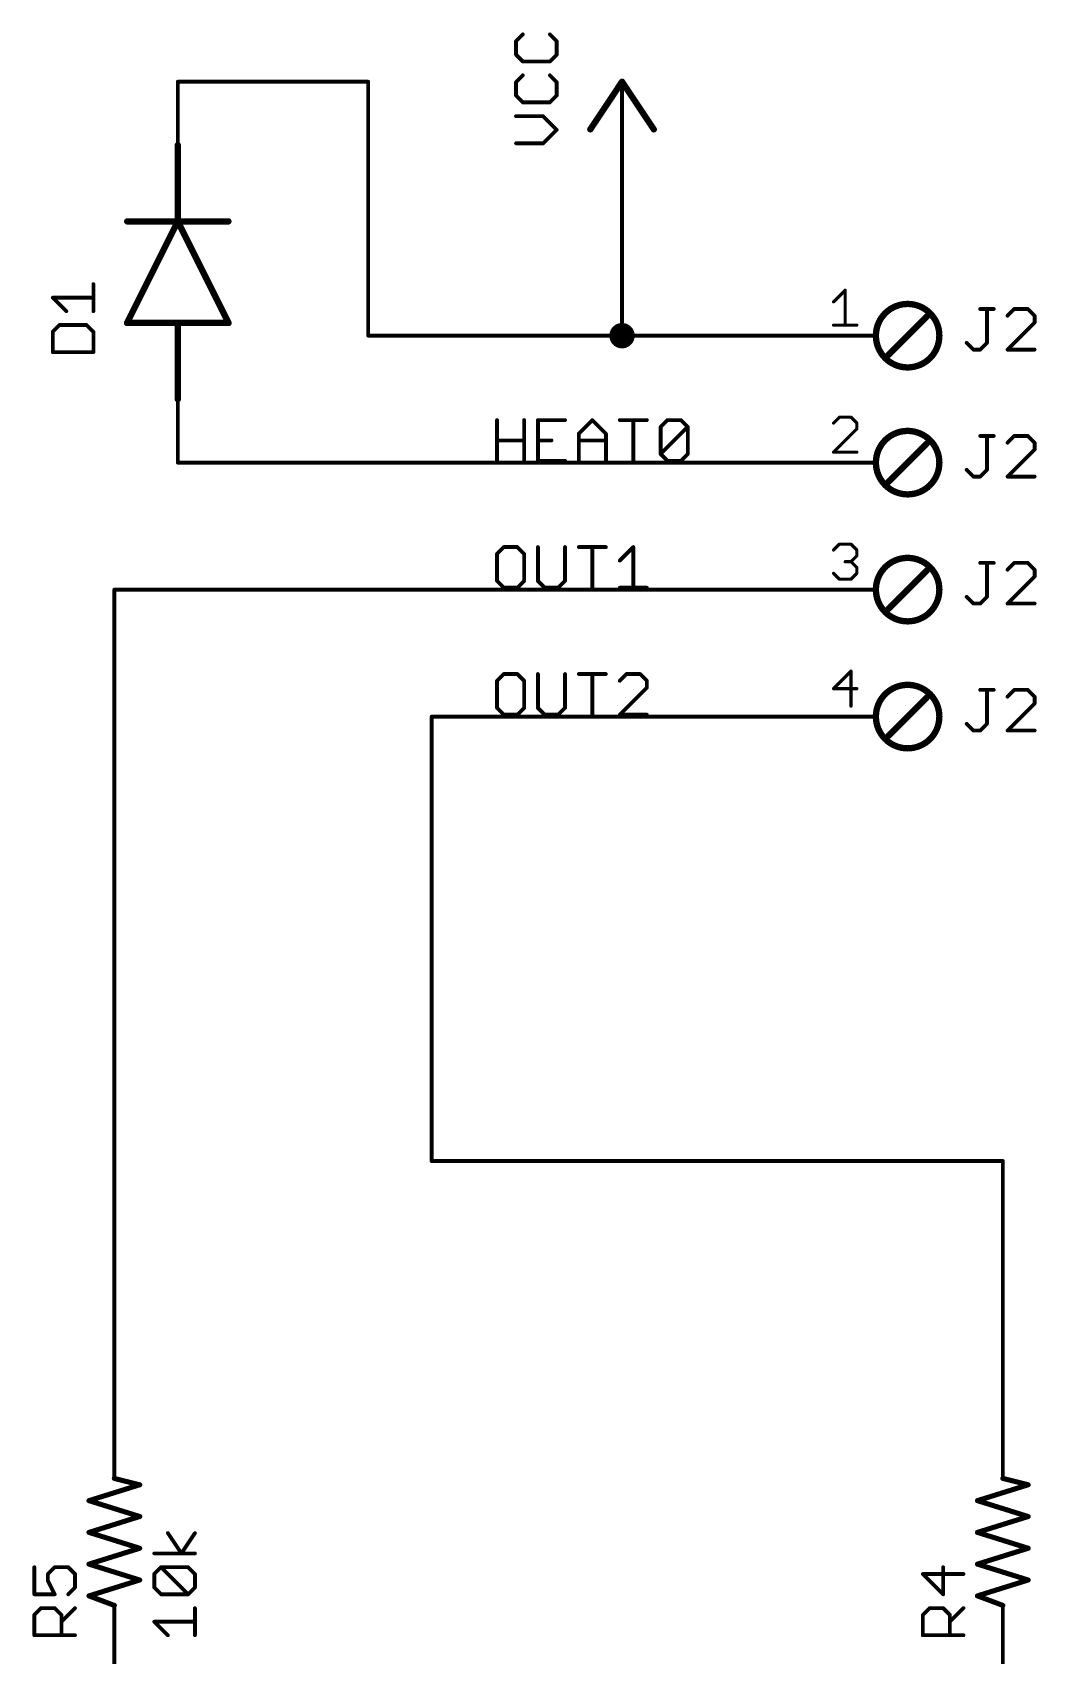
# Model space of a CAD drawing. Extents: x -252 to 307, y -160 to 272.
# Drawn here: x 80.5 to 120.7, y 36.1 to 101 of the extents above; entities that cross this region are included whole.
import ezdxf

# ---------------------------------------------------------------- set-up
doc = ezdxf.new("R2010")
doc.units = 0
for name, color, linetype in [('91', 94, 'CONTINUOUS'), ('94', 14, 'CONTINUOUS'), ('95', 251, 'CONTINUOUS'), ('96', 251, 'CONTINUOUS')]:
    doc.layers.add(name, color=color, linetype=linetype)

msp = doc.modelspace()

# ---------------------------------------------------------------- linework, layer by layer
at = {"layer": '91', "const_width": 0.1524}
for points in [[(86.36, 96.52), (86.36, 99.06)], [(86.36, 99.06), (93.98, 99.06)], [(93.98, 99.06), (93.98, 88.9)], [(104.14, 88.9), (104.14, 96.52)], [(93.98, 88.9), (104.14, 88.9)], [(111.76, 88.9), (104.14, 88.9)], [(86.36, 86.36), (86.36, 83.82)], [(111.76, 83.82), (86.36, 83.82)], [(111.76, 78.74), (83.82, 78.74)], [(83.82, 50.8), (83.82, 78.74)], [(111.76, 73.66), (96.52, 73.66)], [(96.52, 55.88), (96.52, 73.66)], [(119.38, 55.88), (96.52, 55.88)], [(119.38, 45.72), (119.38, 55.88)], [(83.82, 48.26), (83.82, 50.8)], [(83.82, 45.72), (83.82, 48.26)]]:
    msp.add_lwpolyline(points, dxfattribs=at)
at = {"layer": '91'}
for points, const_width in [([(86.3981, 99.06, 1), (86.3219, 99.06)], 0.0762), ([(86.36, 99.0981, 1), (86.36, 99.0219)], 0.0762), ([(94.0181, 99.06, 1), (93.9419, 99.06)], 0.0762), ([(93.98, 99.0219, 1), (93.98, 99.0981)], 0.0762), ([(86.3219, 96.52, 1), (86.3981, 96.52)], 0.0762), ([(104.1781, 96.52, 1), (104.1019, 96.52)], 0.0762), ([(93.98, 88.9381, 1), (93.98, 88.8619)], 0.0762), ([(104.14, 88.646, 1), (104.14, 89.154, 1), (104.14, 88.646)], 0.508), ([(104.14, 88.9381, 1), (104.14, 88.8619)], 0.0762), ([(104.14, 88.8619, 1), (104.14, 88.9381)], 0.0762), ([(111.76, 88.8619, 1), (111.76, 88.9381)], 0.0762), ([(93.9419, 88.9, 1), (94.0181, 88.9)], 0.0762), ([(104.1019, 88.9, 1), (104.1781, 88.9)], 0.0762), ([(86.3981, 86.36, 1), (86.3219, 86.36)], 0.0762), ([(86.36, 83.8581, 1), (86.36, 83.7819)], 0.0762), ([(86.3219, 83.82, 1), (86.3981, 83.82)], 0.0762), ([(111.76, 83.7819, 1), (111.76, 83.8581)], 0.0762), ([(83.82, 78.7781, 1), (83.82, 78.7019)], 0.0762), ([(83.8581, 78.74, 1), (83.7819, 78.74)], 0.0762), ([(111.76, 78.7019, 1), (111.76, 78.7781)], 0.0762), ([(96.52, 73.6981, 1), (96.52, 73.6219)], 0.0762), ([(96.5581, 73.66, 1), (96.4819, 73.66)], 0.0762), ([(111.76, 73.6219, 1), (111.76, 73.6981)], 0.0762), ([(96.52, 55.9181, 1), (96.52, 55.8419)], 0.0762), ([(96.4819, 55.88, 1), (96.5581, 55.88)], 0.0762), ([(119.4181, 55.88, 1), (119.3419, 55.88)], 0.0762), ([(119.38, 55.8419, 1), (119.38, 55.9181)], 0.0762), ([(83.8581, 50.8, 1), (83.7819, 50.8)], 0.0762), ([(83.7819, 50.8, 1), (83.8581, 50.8)], 0.0762), ([(83.8581, 48.26, 1), (83.7819, 48.26)], 0.0762), ([(83.7819, 48.26, 1), (83.8581, 48.26)], 0.0762), ([(83.7819, 45.72, 1), (83.8581, 45.72)], 0.0762), ([(119.3419, 45.72, 1), (119.4181, 45.72)], 0.0762)]:
    msp.add_lwpolyline(points, format="xyb", dxfattribs=dict(at, const_width=const_width))
at = {"layer": '94'}
for points, const_width in [([(104.14, 99.06), (102.87, 97.155)], 0.254), ([(105.41, 97.155), (104.14, 99.06)], 0.254), ([(104.14, 96.52), (104.14, 99.06)], 0.1524), ([(86.36, 96.52), (86.36, 93.472)], 0.254), ([(86.36, 93.472), (84.328, 89.408)], 0.254), ([(86.36, 93.472), (84.336, 93.472)], 0.254), ([(88.392, 89.408), (86.36, 93.472)], 0.254), ([(88.384, 93.472), (86.36, 93.472)], 0.254), ([(116.332, 89.662), (114.808, 88.138)], 0.254), ([(84.328, 89.408), (86.36, 89.408)], 0.254), ([(86.36, 89.408), (88.392, 89.408)], 0.254), ([(86.36, 86.36), (86.36, 89.408)], 0.254), ([(111.76, 88.9), (114.3, 88.9)], 0.1524), ([(116.332, 84.582), (114.808, 83.058)], 0.254), ([(111.76, 83.82), (114.3, 83.82)], 0.1524), ([(116.332, 79.502), (114.808, 77.978)], 0.254), ([(111.76, 78.74), (114.3, 78.74)], 0.1524), ([(116.332, 74.422), (114.808, 72.898)], 0.254), ([(111.76, 73.66), (114.3, 73.66)], 0.1524), ([(83.82, 45.72), (83.82, 43.18)], 0.1524), ([(119.38, 45.72), (119.38, 43.18)], 0.1524), ([(82.804, 42.291), (84.836, 42.926)], 0.2032), ([(84.836, 42.926), (83.82, 43.18)], 0.2032), ([(118.364, 42.291), (120.396, 42.926)], 0.2032), ([(120.396, 42.926), (119.38, 43.18)], 0.2032), ([(84.836, 41.656), (82.804, 42.291)], 0.2032), ([(120.396, 41.656), (118.364, 42.291)], 0.2032), ([(82.804, 41.021), (84.836, 41.656)], 0.2032), ([(118.364, 41.021), (120.396, 41.656)], 0.2032), ([(84.836, 40.386), (82.804, 41.021)], 0.2032), ([(120.396, 40.386), (118.364, 41.021)], 0.2032), ([(82.804, 39.751), (84.836, 40.386)], 0.2032), ([(118.364, 39.751), (120.396, 40.386)], 0.2032), ([(84.836, 39.116), (82.804, 39.751)], 0.2032), ([(120.396, 39.116), (118.364, 39.751)], 0.2032), ([(82.804, 38.481), (84.836, 39.116)], 0.2032), ([(118.364, 38.481), (120.396, 39.116)], 0.2032), ([(83.82, 38.1), (82.804, 38.481)], 0.2032), ([(119.38, 38.1), (118.364, 38.481)], 0.2032), ([(83.82, 35.56), (83.82, 38.1)], 0.1524), ([(119.38, 35.56), (119.38, 38.1)], 0.1524)]:
    msp.add_lwpolyline(points, dxfattribs=dict(at, const_width=const_width))
for points, const_width in [([(104.1928, 99.0952, 1), (104.0872, 99.0248)], 0.127), ([(104.1928, 99.0248, 1), (104.0872, 99.0952)], 0.127), ([(104.1781, 99.06, 1), (104.1019, 99.06)], 0.0762), ([(102.8172, 97.1902, 1), (102.9228, 97.1198)], 0.127), ([(105.3572, 97.1198, 1), (105.4628, 97.1902)], 0.127), ([(86.4235, 96.52, 1), (86.2965, 96.52)], 0.127), ([(104.1019, 96.52, 1), (104.1781, 96.52)], 0.0762), ([(84.336, 93.5355, 1), (84.336, 93.4085)], 0.127), ([(86.4168, 93.5004, 1), (86.3032, 93.4436)], 0.127), ([(86.36, 93.5355, 1), (86.36, 93.4085)], 0.127), ([(86.2965, 93.472, 1), (86.4235, 93.472)], 0.127), ([(86.4168, 93.4436, 1), (86.3032, 93.5004)], 0.127), ([(86.36, 93.4085, 1), (86.36, 93.5355)], 0.127), ([(88.384, 93.4085, 1), (88.384, 93.5355)], 0.127), ([(115.57, 87.63, 1), (115.57, 90.17, 1), (115.57, 87.63)], 0.254), ([(116.3769, 89.6171, 1), (116.2871, 89.7069)], 0.127), ([(84.328, 89.4715, 1), (84.328, 89.3445)], 0.127), ([(84.2712, 89.4364, 1), (84.3848, 89.3796)], 0.127), ([(86.36, 89.4715, 1), (86.36, 89.3445)], 0.127), ([(86.4235, 89.408, 1), (86.2965, 89.408)], 0.127), ([(86.36, 89.3445, 1), (86.36, 89.4715)], 0.127), ([(88.3352, 89.3796, 1), (88.4488, 89.4364)], 0.127), ([(88.392, 89.3445, 1), (88.392, 89.4715)], 0.127), ([(111.76, 88.9381, 1), (111.76, 88.8619)], 0.0762), ([(114.3, 88.8619, 1), (114.3, 88.9381)], 0.0762), ([(114.7631, 88.1829, 1), (114.8529, 88.0931)], 0.127), ([(86.2965, 86.36, 1), (86.4235, 86.36)], 0.127), ([(115.57, 82.55, 1), (115.57, 85.09, 1), (115.57, 82.55)], 0.254), ([(116.3769, 84.5371, 1), (116.2871, 84.6269)], 0.127), ([(111.76, 83.8581, 1), (111.76, 83.7819)], 0.0762), ([(114.3, 83.7819, 1), (114.3, 83.8581)], 0.0762), ([(114.7631, 83.1029, 1), (114.8529, 83.0131)], 0.127), ([(115.57, 77.47, 1), (115.57, 80.01, 1), (115.57, 77.47)], 0.254), ([(116.3769, 79.4571, 1), (116.2871, 79.5469)], 0.127), ([(111.76, 78.7781, 1), (111.76, 78.7019)], 0.0762), ([(114.3, 78.7019, 1), (114.3, 78.7781)], 0.0762), ([(114.7631, 78.0229, 1), (114.8529, 77.9331)], 0.127), ([(115.57, 72.39, 1), (115.57, 74.93, 1), (115.57, 72.39)], 0.254), ([(116.3769, 74.3771, 1), (116.2871, 74.4669)], 0.127), ([(111.76, 73.6981, 1), (111.76, 73.6219)], 0.0762), ([(114.3, 73.6219, 1), (114.3, 73.6981)], 0.0762), ([(114.7631, 72.9429, 1), (114.8529, 72.8531)], 0.127), ([(83.8581, 45.72, 1), (83.7819, 45.72)], 0.0762), ([(119.4181, 45.72, 1), (119.3419, 45.72)], 0.0762), ([(83.8323, 43.2293, 1), (83.8077, 43.1307)], 0.1016), ([(83.7819, 43.18, 1), (83.8581, 43.18)], 0.0762), ([(84.8512, 42.8775, 1), (84.8208, 42.9745)], 0.1016), ([(84.8237, 42.8767, 1), (84.8483, 42.9753)], 0.1016), ([(119.3923, 43.2293, 1), (119.3677, 43.1307)], 0.1016), ([(119.3419, 43.18, 1), (119.4181, 43.18)], 0.0762), ([(120.4112, 42.8775, 1), (120.3808, 42.9745)], 0.1016), ([(120.3837, 42.8767, 1), (120.4083, 42.9753)], 0.1016), ([(82.8192, 42.3395, 1), (82.7888, 42.2425)], 0.1016), ([(82.7888, 42.3395, 1), (82.8192, 42.2425)], 0.1016), ([(118.3792, 42.3395, 1), (118.3488, 42.2425)], 0.1016), ([(118.3488, 42.3395, 1), (118.3792, 42.2425)], 0.1016), ([(84.8512, 41.6075, 1), (84.8208, 41.7045)], 0.1016), ([(84.8208, 41.6075, 1), (84.8512, 41.7045)], 0.1016), ([(120.4112, 41.6075, 1), (120.3808, 41.7045)], 0.1016), ([(120.3808, 41.6075, 1), (120.4112, 41.7045)], 0.1016), ([(82.8192, 41.0695, 1), (82.7888, 40.9725)], 0.1016), ([(82.7888, 41.0695, 1), (82.8192, 40.9725)], 0.1016), ([(118.3792, 41.0695, 1), (118.3488, 40.9725)], 0.1016), ([(118.3488, 41.0695, 1), (118.3792, 40.9725)], 0.1016), ([(84.8512, 40.3375, 1), (84.8208, 40.4345)], 0.1016), ([(84.8208, 40.3375, 1), (84.8512, 40.4345)], 0.1016), ([(120.4112, 40.3375, 1), (120.3808, 40.4345)], 0.1016), ([(120.3808, 40.3375, 1), (120.4112, 40.4345)], 0.1016), ([(82.8192, 39.7995, 1), (82.7888, 39.7025)], 0.1016), ([(82.7888, 39.7995, 1), (82.8192, 39.7025)], 0.1016), ([(118.3792, 39.7995, 1), (118.3488, 39.7025)], 0.1016), ([(118.3488, 39.7995, 1), (118.3792, 39.7025)], 0.1016), ([(84.8512, 39.0675, 1), (84.8208, 39.1645)], 0.1016), ([(84.8208, 39.0675, 1), (84.8512, 39.1645)], 0.1016), ([(120.4112, 39.0675, 1), (120.3808, 39.1645)], 0.1016), ([(120.3808, 39.0675, 1), (120.4112, 39.1645)], 0.1016), ([(82.8218, 38.5286, 1), (82.7862, 38.4334)], 0.1016), ([(82.7888, 38.5295, 1), (82.8192, 38.4325)], 0.1016), ([(118.3818, 38.5286, 1), (118.3462, 38.4334)], 0.1016), ([(118.3488, 38.5295, 1), (118.3792, 38.4325)], 0.1016), ([(83.8581, 38.1, 1), (83.7819, 38.1)], 0.0762), ([(83.8022, 38.0524, 1), (83.8378, 38.1476)], 0.1016), ([(119.4181, 38.1, 1), (119.3419, 38.1)], 0.0762), ([(119.3622, 38.0524, 1), (119.3978, 38.1476)], 0.1016)]:
    msp.add_lwpolyline(points, format="xyb", dxfattribs=dict(at, const_width=const_width))
at = {"layer": '95'}
for points, const_width in [([(82.9818, 89.879), (82.9818, 90.9637)], 0.1524), ([(81.8971, 89.879), (81.3548, 90.4214)], 0.1524), ([(81.3548, 90.4214), (82.9818, 90.4214)], 0.1524), ([(112.6046, 90.2512), (113.0707, 90.7173)], 0.127), ([(113.0707, 90.7173), (113.0707, 89.3191)], 0.127), ([(118.4745, 89.9682), (119.0169, 89.9682)], 0.1524), ([(118.7457, 88.6124), (118.7457, 89.9682)], 0.1524), ([(119.8405, 89.9682), (119.5694, 89.697)], 0.1524), ([(120.3829, 89.9682), (119.8405, 89.9682)], 0.1524), ([(120.654, 89.697), (120.3829, 89.9682)], 0.1524), ([(120.654, 89.4259), (120.654, 89.697)], 0.1524), ([(81.626, 89.3265), (81.3548, 89.0554)], 0.1524), ([(81.3548, 89.0554), (81.3548, 88.2419)], 0.1524), ([(82.7106, 89.3265), (81.626, 89.3265)], 0.1524), ([(82.9818, 89.0554), (82.7106, 89.3265)], 0.1524), ([(82.9818, 88.2419), (82.9818, 89.0554)], 0.1524), ([(112.6046, 89.3191), (113.5368, 89.3191)], 0.127), ([(119.5694, 88.3412), (120.654, 89.4259)], 0.1524), ([(81.3548, 88.2419), (82.9818, 88.2419)], 0.1524), ([(117.9322, 88.6124), (118.2034, 88.3412)], 0.1524), ([(118.2034, 88.3412), (118.4745, 88.3412)], 0.1524), ([(118.4745, 88.3412), (118.7457, 88.6124)], 0.1524), ([(120.654, 88.3412), (119.5694, 88.3412)], 0.1524), ([(99.1362, 83.8962), (99.1362, 85.5232)], 0.1524), ([(100.2209, 85.5232), (100.2209, 83.8962)], 0.1524), ([(101.858, 85.5232), (100.7734, 85.5232)], 0.1524), ([(100.7734, 85.5232), (100.7734, 83.8962)], 0.1524), ([(102.4105, 84.9809), (102.9528, 85.5232)], 0.1524), ([(102.9528, 85.5232), (103.4952, 84.9809)], 0.1524), ([(104.0477, 85.5232), (105.1323, 85.5232)], 0.1524), ([(104.59, 83.8962), (104.59, 85.5232)], 0.1524), ([(105.6848, 85.252), (105.956, 85.5232)], 0.1524), ([(105.6848, 84.1674), (105.6848, 85.252)], 0.1524), ([(105.6848, 84.1674), (106.7695, 85.252)], 0.1524), ([(105.956, 85.5232), (106.4983, 85.5232)], 0.1524), ([(106.4983, 85.5232), (106.7695, 85.252)], 0.1524), ([(106.7695, 85.252), (106.7695, 84.1674)], 0.1524), ([(112.8377, 85.6373), (112.6046, 85.4043)], 0.127), ([(112.6046, 84.2391), (113.5368, 85.1712)], 0.127), ([(113.3037, 85.6373), (112.8377, 85.6373)], 0.127), ([(113.5368, 85.4043), (113.3037, 85.6373)], 0.127), ([(113.5368, 85.1712), (113.5368, 85.4043)], 0.127), ([(99.1362, 84.7097), (100.2209, 84.7097)], 0.1524), ([(100.7734, 84.7097), (101.3157, 84.7097)], 0.1524), ([(102.4105, 83.8962), (102.4105, 84.9809)], 0.1524), ([(102.4105, 84.7097), (103.4952, 84.7097)], 0.1524), ([(103.4952, 84.9809), (103.4952, 83.8962)], 0.1524), ([(118.4745, 84.8882), (119.0169, 84.8882)], 0.1524), ([(118.7457, 83.5324), (118.7457, 84.8882)], 0.1524), ([(119.8405, 84.8882), (119.5694, 84.617)], 0.1524), ([(119.5694, 83.2612), (120.654, 84.3459)], 0.1524), ([(120.3829, 84.8882), (119.8405, 84.8882)], 0.1524), ([(120.654, 84.617), (120.3829, 84.8882)], 0.1524), ([(120.654, 84.3459), (120.654, 84.617)], 0.1524), ([(100.7734, 83.8962), (101.858, 83.8962)], 0.1524), ([(105.956, 83.8962), (105.6848, 84.1674)], 0.1524), ([(106.4983, 83.8962), (105.956, 83.8962)], 0.1524), ([(106.7695, 84.1674), (106.4983, 83.8962)], 0.1524), ([(113.5368, 84.2391), (112.6046, 84.2391)], 0.127), ([(117.9322, 83.5324), (118.2034, 83.2612)], 0.1524), ([(118.2034, 83.2612), (118.4745, 83.2612)], 0.1524), ([(118.4745, 83.2612), (118.7457, 83.5324)], 0.1524), ([(120.654, 83.2612), (119.5694, 83.2612)], 0.1524), ([(112.6046, 80.3243), (112.8377, 80.5573)], 0.127), ([(112.8377, 80.5573), (113.3037, 80.5573)], 0.127), ([(113.3037, 80.5573), (113.5368, 80.3243)], 0.127), ([(99.4074, 80.4432), (99.1362, 80.172)], 0.1524), ([(99.1362, 80.172), (99.1362, 79.0874)], 0.1524), ([(99.9497, 80.4432), (99.4074, 80.4432)], 0.1524), ([(100.2209, 80.172), (99.9497, 80.4432)], 0.1524), ([(100.2209, 79.0874), (100.2209, 80.172)], 0.1524), ([(100.7734, 80.4432), (100.7734, 79.0874)], 0.1524), ([(101.858, 79.0874), (101.858, 80.4432)], 0.1524), ([(102.4105, 80.4432), (103.4952, 80.4432)], 0.1524), ([(102.9528, 78.8162), (102.9528, 80.4432)], 0.1524), ([(104.0477, 79.9009), (104.59, 80.4432)], 0.1524), ([(104.59, 80.4432), (104.59, 78.8162)], 0.1524), ([(113.3037, 79.8582), (113.0707, 79.8582)], 0.127), ([(113.5368, 80.0912), (113.3037, 79.8582)], 0.127), ([(113.3037, 79.8582), (113.5368, 79.6252)], 0.127), ([(113.5368, 80.3243), (113.5368, 80.0912)], 0.127), ([(118.4745, 79.8082), (119.0169, 79.8082)], 0.1524), ([(118.7457, 78.4524), (118.7457, 79.8082)], 0.1524), ([(119.8405, 79.8082), (119.5694, 79.537)], 0.1524), ([(120.3829, 79.8082), (119.8405, 79.8082)], 0.1524), ([(120.654, 79.537), (120.3829, 79.8082)], 0.1524), ([(112.8377, 79.1591), (112.6046, 79.3921)], 0.127), ([(113.5368, 79.3921), (113.3037, 79.1591)], 0.127), ([(113.5368, 79.6252), (113.5368, 79.3921)], 0.127), ([(119.5694, 78.1812), (120.654, 79.2659)], 0.1524), ([(120.654, 79.2659), (120.654, 79.537)], 0.1524), ([(99.1362, 79.0874), (99.4074, 78.8162)], 0.1524), ([(99.4074, 78.8162), (99.9497, 78.8162)], 0.1524), ([(99.9497, 78.8162), (100.2209, 79.0874)], 0.1524), ([(100.7734, 79.0874), (101.0445, 78.8162)], 0.1524), ([(101.0445, 78.8162), (101.5868, 78.8162)], 0.1524), ([(101.5868, 78.8162), (101.858, 79.0874)], 0.1524), ([(104.0477, 78.8162), (105.1323, 78.8162)], 0.1524), ([(113.3037, 79.1591), (112.8377, 79.1591)], 0.127), ([(117.9322, 78.4524), (118.2034, 78.1812)], 0.1524), ([(118.2034, 78.1812), (118.4745, 78.1812)], 0.1524), ([(118.4745, 78.1812), (118.7457, 78.4524)], 0.1524), ([(120.654, 78.1812), (119.5694, 78.1812)], 0.1524), ([(99.4074, 75.3632), (99.1362, 75.092)], 0.1524), ([(99.9497, 75.3632), (99.4074, 75.3632)], 0.1524), ([(100.2209, 75.092), (99.9497, 75.3632)], 0.1524), ([(100.7734, 75.3632), (100.7734, 74.0074)], 0.1524), ([(101.858, 74.0074), (101.858, 75.3632)], 0.1524), ([(102.4105, 75.3632), (103.4952, 75.3632)], 0.1524), ([(102.9528, 73.7362), (102.9528, 75.3632)], 0.1524), ([(104.3188, 75.3632), (104.0477, 75.092)], 0.1524), ([(104.8612, 75.3632), (104.3188, 75.3632)], 0.1524), ([(105.1323, 75.092), (104.8612, 75.3632)], 0.1524), ([(113.3037, 75.4773), (112.6046, 74.7782)], 0.127), ([(113.3037, 74.0791), (113.3037, 75.4773)], 0.127), ([(99.1362, 75.092), (99.1362, 74.0074)], 0.1524), ([(100.2209, 74.0074), (100.2209, 75.092)], 0.1524), ([(104.0477, 73.7362), (105.1323, 74.8209)], 0.1524), ([(105.1323, 74.8209), (105.1323, 75.092)], 0.1524), ([(112.6046, 74.7782), (113.5368, 74.7782)], 0.127), ([(118.4745, 74.7282), (119.0169, 74.7282)], 0.1524), ([(118.7457, 73.3724), (118.7457, 74.7282)], 0.1524), ([(119.8405, 74.7282), (119.5694, 74.457)], 0.1524), ([(120.3829, 74.7282), (119.8405, 74.7282)], 0.1524), ([(120.654, 74.457), (120.3829, 74.7282)], 0.1524), ([(99.1362, 74.0074), (99.4074, 73.7362)], 0.1524), ([(99.9497, 73.7362), (100.2209, 74.0074)], 0.1524), ([(100.7734, 74.0074), (101.0445, 73.7362)], 0.1524), ([(101.5868, 73.7362), (101.858, 74.0074)], 0.1524), ([(119.5694, 73.1012), (120.654, 74.1859)], 0.1524), ([(120.654, 74.1859), (120.654, 74.457)], 0.1524), ([(99.4074, 73.7362), (99.9497, 73.7362)], 0.1524), ([(101.0445, 73.7362), (101.5868, 73.7362)], 0.1524), ([(105.1323, 73.7362), (104.0477, 73.7362)], 0.1524), ([(117.9322, 73.3724), (118.2034, 73.1012)], 0.1524), ([(118.4745, 73.1012), (118.7457, 73.3724)], 0.1524), ([(118.2034, 73.1012), (118.4745, 73.1012)], 0.1524), ([(120.654, 73.1012), (119.5694, 73.1012)], 0.1524), ([(80.6182, 39.628), (80.6182, 38.5434)], 0.1524), ([(81.1605, 39.3569), (81.4317, 39.628)], 0.1524), ([(81.4317, 39.628), (81.974, 39.628)], 0.1524), ([(81.974, 39.628), (82.2452, 39.3569)], 0.1524), ([(116.9917, 38.5434), (116.9917, 39.628)], 0.1524), ([(81.1605, 39.0857), (81.1605, 39.3569)], 0.1524), ([(81.4317, 38.5434), (81.1605, 39.0857)], 0.1524), ([(82.2452, 39.3569), (82.2452, 38.8145)], 0.1524), ([(117.8052, 39.3569), (116.1782, 39.3569)], 0.1524), ([(116.1782, 39.3569), (116.9917, 38.5434)], 0.1524), ([(80.6182, 38.5434), (81.4317, 38.5434)], 0.1524), ([(82.2452, 38.8145), (81.974, 38.5434)], 0.1524), ([(80.6182, 37.7197), (80.8894, 37.9909)], 0.1524), ([(80.6182, 36.9062), (80.6182, 37.7197)], 0.1524), ([(80.8894, 37.9909), (81.4317, 37.9909)], 0.1524), ([(81.4317, 37.9909), (81.7029, 37.7197)], 0.1524), ([(81.7029, 37.4485), (82.2452, 37.9909)], 0.1524), ([(81.7029, 37.7197), (81.7029, 36.9062)], 0.1524), ([(116.1782, 37.7197), (116.4494, 37.9909)], 0.1524), ([(116.1782, 36.9062), (116.1782, 37.7197)], 0.1524), ([(116.4494, 37.9909), (116.9917, 37.9909)], 0.1524), ([(116.9917, 37.9909), (117.2629, 37.7197)], 0.1524), ([(117.2629, 37.4485), (117.8052, 37.9909)], 0.1524), ([(117.2629, 37.7197), (117.2629, 36.9062)], 0.1524), ([(82.2452, 36.9062), (80.6182, 36.9062)], 0.1524), ([(117.8052, 36.9062), (116.1782, 36.9062)], 0.1524)]:
    msp.add_lwpolyline(points, dxfattribs=dict(at, const_width=const_width))
for points, const_width in [([(83.0199, 90.9637, 1), (82.9437, 90.9637)], 0.0762), ([(81.3818, 90.4483, 1), (81.3279, 90.3944)], 0.0762), ([(81.3548, 90.4595, 1), (81.3548, 90.3833)], 0.0762), ([(82.9818, 90.3833, 1), (82.9818, 90.4595)], 0.0762), ([(112.5822, 90.2737, 1), (112.6271, 90.2288)], 0.0635), ([(113.1024, 90.7173, 1), (113.0389, 90.7173)], 0.0635), ([(113.0931, 90.6948, 1), (113.0482, 90.7397)], 0.0635), ([(81.8702, 89.8521, 1), (81.9241, 89.906)], 0.0762), ([(82.9437, 89.879, 1), (83.0199, 89.879)], 0.0762), ([(118.4745, 90.0063, 1), (118.4745, 89.9301)], 0.0762), ([(118.7838, 89.9682, 1), (118.7076, 89.9682)], 0.0762), ([(119.0169, 89.9301, 1), (119.0169, 90.0063)], 0.0762), ([(119.5424, 89.724, 1), (119.5963, 89.6701)], 0.0762), ([(119.8405, 90.0063, 1), (119.8405, 89.9301)], 0.0762), ([(119.8675, 89.9412, 1), (119.8136, 89.9951)], 0.0762), ([(120.4098, 89.9951, 1), (120.3559, 89.9412)], 0.0762), ([(120.3829, 89.9301, 1), (120.3829, 90.0063)], 0.0762), ([(120.6921, 89.697, 1), (120.6159, 89.697)], 0.0762), ([(120.6271, 89.6701, 1), (120.681, 89.724)], 0.0762), ([(81.3929, 89.0554, 1), (81.3167, 89.0554)], 0.0762), ([(81.3279, 89.0823, 1), (81.3818, 89.0284)], 0.0762), ([(81.626, 89.3646, 1), (81.626, 89.2884)], 0.0762), ([(81.6529, 89.2996, 1), (81.599, 89.3535)], 0.0762), ([(82.7376, 89.3535, 1), (82.6837, 89.2996)], 0.0762), ([(82.7106, 89.2884, 1), (82.7106, 89.3646)], 0.0762), ([(83.0199, 89.0554, 1), (82.9437, 89.0554)], 0.0762), ([(82.9549, 89.0284, 1), (83.0087, 89.0823)], 0.0762), ([(112.6046, 89.3509, 1), (112.6046, 89.2874)], 0.0635), ([(113.0389, 89.3191, 1), (113.1024, 89.3191)], 0.0635), ([(113.5368, 89.2874, 1), (113.5368, 89.3509)], 0.0635), ([(120.6159, 89.4259, 1), (120.6921, 89.4259)], 0.0762), ([(120.681, 89.3989, 1), (120.6271, 89.4528)], 0.0762), ([(81.3548, 88.28, 1), (81.3548, 88.2038)], 0.0762), ([(82.9818, 88.2038, 1), (82.9818, 88.28)], 0.0762), ([(117.9591, 88.6393, 1), (117.9053, 88.5854)], 0.0762), ([(118.2034, 88.3793, 1), (118.2034, 88.3031)], 0.0762), ([(118.1764, 88.3143, 1), (118.2303, 88.3681)], 0.0762), ([(118.4476, 88.3681, 1), (118.5015, 88.3143)], 0.0762), ([(118.4745, 88.3031, 1), (118.4745, 88.3793)], 0.0762), ([(118.7076, 88.6124, 1), (118.7838, 88.6124)], 0.0762), ([(118.7726, 88.5854, 1), (118.7188, 88.6393)], 0.0762), ([(119.5694, 88.3793, 1), (119.5694, 88.3031)], 0.0762), ([(119.5424, 88.3681, 1), (119.5963, 88.3143)], 0.0762), ([(120.654, 88.3031, 1), (120.654, 88.3793)], 0.0762), ([(81.3167, 88.2419, 1), (81.3929, 88.2419)], 0.0762), ([(82.9437, 88.2419, 1), (83.0199, 88.2419)], 0.0762), ([(99.1743, 85.5232, 1), (99.0981, 85.5232)], 0.0762), ([(100.259, 85.5232, 1), (100.1828, 85.5232)], 0.0762), ([(100.7734, 85.5613, 1), (100.7734, 85.4851)], 0.0762), ([(100.8115, 85.5232, 1), (100.7353, 85.5232)], 0.0762), ([(101.858, 85.4851, 1), (101.858, 85.5613)], 0.0762), ([(102.9798, 85.5501, 1), (102.9259, 85.4962)], 0.0762), ([(102.9798, 85.4962, 1), (102.9259, 85.5501)], 0.0762), ([(104.0477, 85.5613, 1), (104.0477, 85.4851)], 0.0762), ([(104.6281, 85.5232, 1), (104.5519, 85.5232)], 0.0762), ([(105.1323, 85.4851, 1), (105.1323, 85.5613)], 0.0762), ([(105.7229, 85.252, 1), (105.6467, 85.252)], 0.0762), ([(105.6579, 85.279, 1), (105.7118, 85.2251)], 0.0762), ([(105.956, 85.5613, 1), (105.956, 85.4851)], 0.0762), ([(105.9829, 85.4962, 1), (105.929, 85.5501)], 0.0762), ([(106.5253, 85.5501, 1), (106.4714, 85.4962)], 0.0762), ([(106.4983, 85.4851, 1), (106.4983, 85.5613)], 0.0762), ([(106.8076, 85.252, 1), (106.7314, 85.252)], 0.0762), ([(106.7964, 85.2251, 1), (106.7425, 85.279)], 0.0762), ([(106.7425, 85.2251, 1), (106.7964, 85.279)], 0.0762), ([(112.5822, 85.4267, 1), (112.6271, 85.3818)], 0.0635), ([(112.8377, 85.669, 1), (112.8377, 85.6055)], 0.0635), ([(112.8601, 85.6148, 1), (112.8152, 85.6597)], 0.0635), ([(113.3262, 85.6597, 1), (113.2813, 85.6148)], 0.0635), ([(113.3037, 85.6055, 1), (113.3037, 85.669)], 0.0635), ([(113.5685, 85.4043, 1), (113.505, 85.4043)], 0.0635), ([(113.505, 85.1712, 1), (113.5685, 85.1712)], 0.0635), ([(113.5143, 85.3818, 1), (113.5592, 85.4267)], 0.0635), ([(113.5592, 85.1488, 1), (113.5143, 85.1937)], 0.0635), ([(99.1362, 84.7478, 1), (99.1362, 84.6716)], 0.0762), ([(100.2209, 84.6716, 1), (100.2209, 84.7478)], 0.0762), ([(100.7734, 84.7478, 1), (100.7734, 84.6716)], 0.0762), ([(101.3157, 84.6716, 1), (101.3157, 84.7478)], 0.0762), ([(102.4486, 84.9809, 1), (102.3724, 84.9809)], 0.0762), ([(102.3836, 85.0078, 1), (102.4375, 84.9539)], 0.0762), ([(102.4105, 84.7478, 1), (102.4105, 84.6716)], 0.0762), ([(103.5333, 84.9809, 1), (103.4571, 84.9809)], 0.0762), ([(103.4682, 84.9539, 1), (103.5221, 85.0078)], 0.0762), ([(103.4952, 84.6716, 1), (103.4952, 84.7478)], 0.0762), ([(118.4745, 84.9263, 1), (118.4745, 84.8501)], 0.0762), ([(118.7838, 84.8882, 1), (118.7076, 84.8882)], 0.0762), ([(119.0169, 84.8501, 1), (119.0169, 84.9263)], 0.0762), ([(119.5424, 84.644, 1), (119.5963, 84.5901)], 0.0762), ([(119.8405, 84.9263, 1), (119.8405, 84.8501)], 0.0762), ([(119.8675, 84.8612, 1), (119.8136, 84.9151)], 0.0762), ([(120.4098, 84.9151, 1), (120.3559, 84.8612)], 0.0762), ([(120.3829, 84.8501, 1), (120.3829, 84.9263)], 0.0762), ([(120.6921, 84.617, 1), (120.6159, 84.617)], 0.0762), ([(120.6271, 84.5901, 1), (120.681, 84.644)], 0.0762), ([(120.681, 84.3189, 1), (120.6271, 84.3728)], 0.0762), ([(99.0981, 83.8962, 1), (99.1743, 83.8962)], 0.0762), ([(100.1828, 83.8962, 1), (100.259, 83.8962)], 0.0762), ([(100.7734, 83.9343, 1), (100.7734, 83.8581)], 0.0762), ([(100.7353, 83.8962, 1), (100.8115, 83.8962)], 0.0762), ([(101.858, 83.8581, 1), (101.858, 83.9343)], 0.0762), ([(102.3724, 83.8962, 1), (102.4486, 83.8962)], 0.0762), ([(103.4571, 83.8962, 1), (103.5333, 83.8962)], 0.0762), ([(104.5519, 83.8962, 1), (104.6281, 83.8962)], 0.0762), ([(105.7118, 84.1943, 1), (105.6579, 84.1404)], 0.0762), ([(105.6579, 84.1943, 1), (105.7118, 84.1404)], 0.0762), ([(105.6467, 84.1674, 1), (105.7229, 84.1674)], 0.0762), ([(105.956, 83.9343, 1), (105.956, 83.8581)], 0.0762), ([(105.929, 83.8693, 1), (105.9829, 83.9231)], 0.0762), ([(106.4714, 83.9231, 1), (106.5253, 83.8693)], 0.0762), ([(106.4983, 83.8581, 1), (106.4983, 83.9343)], 0.0762), ([(106.7314, 84.1674, 1), (106.8076, 84.1674)], 0.0762), ([(106.7964, 84.1404, 1), (106.7425, 84.1943)], 0.0762), ([(112.6046, 84.2709, 1), (112.6046, 84.2074)], 0.0635), ([(112.5822, 84.2616, 1), (112.6271, 84.2166)], 0.0635), ([(113.5368, 84.2074, 1), (113.5368, 84.2709)], 0.0635), ([(120.6159, 84.3459, 1), (120.6921, 84.3459)], 0.0762), ([(117.9591, 83.5593, 1), (117.9053, 83.5054)], 0.0762), ([(118.2034, 83.2993, 1), (118.2034, 83.2231)], 0.0762), ([(118.1764, 83.2343, 1), (118.2303, 83.2881)], 0.0762), ([(118.4476, 83.2881, 1), (118.5015, 83.2343)], 0.0762), ([(118.4745, 83.2231, 1), (118.4745, 83.2993)], 0.0762), ([(118.7076, 83.5324, 1), (118.7838, 83.5324)], 0.0762), ([(118.7726, 83.5054, 1), (118.7188, 83.5593)], 0.0762), ([(119.5694, 83.2993, 1), (119.5694, 83.2231)], 0.0762), ([(119.5424, 83.2881, 1), (119.5963, 83.2343)], 0.0762), ([(120.654, 83.2231, 1), (120.654, 83.2993)], 0.0762), ([(112.8377, 80.589, 1), (112.8377, 80.5255)], 0.0635), ([(112.8601, 80.5348, 1), (112.8152, 80.5797)], 0.0635), ([(113.3262, 80.5797, 1), (113.2813, 80.5348)], 0.0635), ([(113.3037, 80.5255, 1), (113.3037, 80.589)], 0.0635), ([(99.1743, 80.172, 1), (99.0981, 80.172)], 0.0762), ([(99.1093, 80.199, 1), (99.1631, 80.1451)], 0.0762), ([(99.4074, 80.4813, 1), (99.4074, 80.4051)], 0.0762), ([(99.4343, 80.4162, 1), (99.3804, 80.4701)], 0.0762), ([(99.9766, 80.4701, 1), (99.9228, 80.4162)], 0.0762), ([(99.9497, 80.4051, 1), (99.9497, 80.4813)], 0.0762), ([(100.259, 80.172, 1), (100.1828, 80.172)], 0.0762), ([(100.1939, 80.1451, 1), (100.2478, 80.199)], 0.0762), ([(100.8115, 80.4432, 1), (100.7353, 80.4432)], 0.0762), ([(101.8961, 80.4432, 1), (101.8199, 80.4432)], 0.0762), ([(102.4105, 80.4813, 1), (102.4105, 80.4051)], 0.0762), ([(102.9909, 80.4432, 1), (102.9147, 80.4432)], 0.0762), ([(103.4952, 80.4051, 1), (103.4952, 80.4813)], 0.0762), ([(104.0207, 79.9278, 1), (104.0746, 79.8739)], 0.0762), ([(104.6281, 80.4432, 1), (104.5519, 80.4432)], 0.0762), ([(104.6169, 80.4162, 1), (104.5631, 80.4701)], 0.0762), ([(112.5822, 80.3467, 1), (112.6271, 80.3018)], 0.0635), ([(113.0707, 79.8899, 1), (113.0707, 79.8264)], 0.0635), ([(113.3262, 79.8806, 1), (113.2813, 79.8357)], 0.0635), ([(113.2813, 79.8806, 1), (113.3262, 79.8357)], 0.0635), ([(113.3037, 79.8264, 1), (113.3037, 79.8899)], 0.0635), ([(113.5685, 80.3243, 1), (113.505, 80.3243)], 0.0635), ([(113.505, 80.0912, 1), (113.5685, 80.0912)], 0.0635), ([(113.5143, 80.3018, 1), (113.5592, 80.3467)], 0.0635), ([(113.5592, 80.0688, 1), (113.5143, 80.1137)], 0.0635), ([(118.4745, 79.8463, 1), (118.4745, 79.7701)], 0.0762), ([(118.7838, 79.8082, 1), (118.7076, 79.8082)], 0.0762), ([(119.0169, 79.7701, 1), (119.0169, 79.8463)], 0.0762), ([(119.8405, 79.8463, 1), (119.8405, 79.7701)], 0.0762), ([(119.8675, 79.7812, 1), (119.8136, 79.8351)], 0.0762), ([(120.4098, 79.8351, 1), (120.3559, 79.7812)], 0.0762), ([(120.3829, 79.7701, 1), (120.3829, 79.8463)], 0.0762), ([(112.6271, 79.4146, 1), (112.5822, 79.3697)], 0.0635), ([(113.5685, 79.6252, 1), (113.505, 79.6252)], 0.0635), ([(113.505, 79.3921, 1), (113.5685, 79.3921)], 0.0635), ([(113.5143, 79.6027, 1), (113.5592, 79.6476)], 0.0635), ([(113.5592, 79.3697, 1), (113.5143, 79.4146)], 0.0635), ([(119.5424, 79.564, 1), (119.5963, 79.5101)], 0.0762), ([(120.6921, 79.537, 1), (120.6159, 79.537)], 0.0762), ([(120.6159, 79.2659, 1), (120.6921, 79.2659)], 0.0762), ([(120.6271, 79.5101, 1), (120.681, 79.564)], 0.0762), ([(120.681, 79.2389, 1), (120.6271, 79.2928)], 0.0762), ([(99.1631, 79.1143, 1), (99.1093, 79.0604)], 0.0762), ([(99.0981, 79.0874, 1), (99.1743, 79.0874)], 0.0762), ([(99.4074, 78.8543, 1), (99.4074, 78.7781)], 0.0762), ([(99.3804, 78.7893, 1), (99.4343, 78.8431)], 0.0762), ([(99.9228, 78.8431, 1), (99.9766, 78.7893)], 0.0762), ([(99.9497, 78.7781, 1), (99.9497, 78.8543)], 0.0762), ([(100.1828, 79.0874, 1), (100.259, 79.0874)], 0.0762), ([(100.2478, 79.0604, 1), (100.1939, 79.1143)], 0.0762), ([(100.8003, 79.1143, 1), (100.7464, 79.0604)], 0.0762), ([(100.7353, 79.0874, 1), (100.8115, 79.0874)], 0.0762), ([(101.0445, 78.8543, 1), (101.0445, 78.7781)], 0.0762), ([(101.0176, 78.7893, 1), (101.0715, 78.8431)], 0.0762), ([(101.5599, 78.8431, 1), (101.6138, 78.7893)], 0.0762), ([(101.5868, 78.7781, 1), (101.5868, 78.8543)], 0.0762), ([(101.8199, 79.0874, 1), (101.8961, 79.0874)], 0.0762), ([(101.885, 79.0604, 1), (101.8311, 79.1143)], 0.0762), ([(102.9147, 78.8162, 1), (102.9909, 78.8162)], 0.0762), ([(104.0477, 78.8543, 1), (104.0477, 78.7781)], 0.0762), ([(104.5519, 78.8162, 1), (104.6281, 78.8162)], 0.0762), ([(105.1323, 78.7781, 1), (105.1323, 78.8543)], 0.0762), ([(112.8377, 79.1909, 1), (112.8377, 79.1274)], 0.0635), ([(112.8152, 79.1366, 1), (112.8601, 79.1816)], 0.0635), ([(113.2813, 79.1816, 1), (113.3262, 79.1366)], 0.0635), ([(113.3037, 79.1274, 1), (113.3037, 79.1909)], 0.0635), ([(117.9591, 78.4793, 1), (117.9053, 78.4254)], 0.0762), ([(118.2034, 78.2193, 1), (118.2034, 78.1431)], 0.0762), ([(118.1764, 78.1543, 1), (118.2303, 78.2081)], 0.0762), ([(118.4476, 78.2081, 1), (118.5015, 78.1543)], 0.0762), ([(118.4745, 78.1431, 1), (118.4745, 78.2193)], 0.0762), ([(118.7076, 78.4524, 1), (118.7838, 78.4524)], 0.0762), ([(118.7726, 78.4254, 1), (118.7188, 78.4793)], 0.0762), ([(119.5694, 78.2193, 1), (119.5694, 78.1431)], 0.0762), ([(119.5424, 78.2081, 1), (119.5963, 78.1543)], 0.0762), ([(120.654, 78.1431, 1), (120.654, 78.2193)], 0.0762), ([(99.4074, 75.4013, 1), (99.4074, 75.3251)], 0.0762), ([(99.4343, 75.3362, 1), (99.3804, 75.3901)], 0.0762), ([(99.9766, 75.3901, 1), (99.9228, 75.3362)], 0.0762), ([(99.9497, 75.3251, 1), (99.9497, 75.4013)], 0.0762), ([(100.8115, 75.3632, 1), (100.7353, 75.3632)], 0.0762), ([(101.8961, 75.3632, 1), (101.8199, 75.3632)], 0.0762), ([(102.4105, 75.4013, 1), (102.4105, 75.3251)], 0.0762), ([(102.9909, 75.3632, 1), (102.9147, 75.3632)], 0.0762), ([(103.4952, 75.3251, 1), (103.4952, 75.4013)], 0.0762), ([(104.3188, 75.4013, 1), (104.3188, 75.3251)], 0.0762), ([(104.3458, 75.3362, 1), (104.2919, 75.3901)], 0.0762), ([(104.8881, 75.3901, 1), (104.8342, 75.3362)], 0.0762), ([(104.8612, 75.3251, 1), (104.8612, 75.4013)], 0.0762), ([(113.3355, 75.4773, 1), (113.272, 75.4773)], 0.0635), ([(113.3262, 75.4548, 1), (113.2813, 75.4997)], 0.0635), ([(99.1743, 75.092, 1), (99.0981, 75.092)], 0.0762), ([(99.1093, 75.119, 1), (99.1631, 75.0651)], 0.0762), ([(100.259, 75.092, 1), (100.1828, 75.092)], 0.0762), ([(100.1939, 75.0651, 1), (100.2478, 75.119)], 0.0762), ([(104.0207, 75.119, 1), (104.0746, 75.0651)], 0.0762), ([(105.1704, 75.092, 1), (105.0942, 75.092)], 0.0762), ([(105.0942, 74.8209, 1), (105.1704, 74.8209)], 0.0762), ([(105.1054, 75.0651, 1), (105.1593, 75.119)], 0.0762), ([(105.1593, 74.7939, 1), (105.1054, 74.8478)], 0.0762), ([(112.6046, 74.8099, 1), (112.6046, 74.7464)], 0.0635), ([(112.5822, 74.8006, 1), (112.6271, 74.7557)], 0.0635), ([(113.5368, 74.7464, 1), (113.5368, 74.8099)], 0.0635), ([(118.4745, 74.7663, 1), (118.4745, 74.6901)], 0.0762), ([(118.7838, 74.7282, 1), (118.7076, 74.7282)], 0.0762), ([(119.0169, 74.6901, 1), (119.0169, 74.7663)], 0.0762), ([(119.8405, 74.7663, 1), (119.8405, 74.6901)], 0.0762), ([(119.8675, 74.7012, 1), (119.8136, 74.7551)], 0.0762), ([(120.4098, 74.7551, 1), (120.3559, 74.7012)], 0.0762), ([(120.3829, 74.6901, 1), (120.3829, 74.7663)], 0.0762), ([(99.1631, 74.0343, 1), (99.1093, 73.9804)], 0.0762), ([(99.0981, 74.0074, 1), (99.1743, 74.0074)], 0.0762), ([(100.1828, 74.0074, 1), (100.259, 74.0074)], 0.0762), ([(100.2478, 73.9804, 1), (100.1939, 74.0343)], 0.0762), ([(100.8003, 74.0343, 1), (100.7464, 73.9804)], 0.0762), ([(100.7353, 74.0074, 1), (100.8115, 74.0074)], 0.0762), ([(101.8199, 74.0074, 1), (101.8961, 74.0074)], 0.0762), ([(101.885, 73.9804, 1), (101.8311, 74.0343)], 0.0762), ([(113.272, 74.0791, 1), (113.3355, 74.0791)], 0.0635), ([(119.5424, 74.484, 1), (119.5963, 74.4301)], 0.0762), ([(120.6921, 74.457, 1), (120.6159, 74.457)], 0.0762), ([(120.6159, 74.1859, 1), (120.6921, 74.1859)], 0.0762), ([(120.6271, 74.4301, 1), (120.681, 74.484)], 0.0762), ([(120.681, 74.1589, 1), (120.6271, 74.2128)], 0.0762), ([(99.4074, 73.7743, 1), (99.4074, 73.6981)], 0.0762), ([(99.3804, 73.7093, 1), (99.4343, 73.7631)], 0.0762), ([(99.9228, 73.7631, 1), (99.9766, 73.7093)], 0.0762), ([(99.9497, 73.6981, 1), (99.9497, 73.7743)], 0.0762), ([(101.0445, 73.7743, 1), (101.0445, 73.6981)], 0.0762), ([(101.0176, 73.7093, 1), (101.0715, 73.7631)], 0.0762), ([(101.5599, 73.7631, 1), (101.6138, 73.7093)], 0.0762), ([(101.5868, 73.6981, 1), (101.5868, 73.7743)], 0.0762), ([(102.9147, 73.7362, 1), (102.9909, 73.7362)], 0.0762), ([(104.0477, 73.7743, 1), (104.0477, 73.6981)], 0.0762), ([(104.0207, 73.7631, 1), (104.0746, 73.7093)], 0.0762), ([(105.1323, 73.6981, 1), (105.1323, 73.7743)], 0.0762), ([(117.9591, 73.3993, 1), (117.9053, 73.3454)], 0.0762), ([(118.7076, 73.3724, 1), (118.7838, 73.3724)], 0.0762), ([(118.7726, 73.3454, 1), (118.7188, 73.3993)], 0.0762), ([(118.2034, 73.1393, 1), (118.2034, 73.0631)], 0.0762), ([(118.1764, 73.0743, 1), (118.2303, 73.1281)], 0.0762), ([(118.4476, 73.1281, 1), (118.5015, 73.0743)], 0.0762), ([(118.4745, 73.0631, 1), (118.4745, 73.1393)], 0.0762), ([(119.5694, 73.1393, 1), (119.5694, 73.0631)], 0.0762), ([(119.5424, 73.1281, 1), (119.5963, 73.0743)], 0.0762), ([(120.654, 73.0631, 1), (120.654, 73.1393)], 0.0762), ([(80.6563, 39.628, 1), (80.5801, 39.628)], 0.0762), ([(81.4317, 39.6661, 1), (81.4317, 39.5899)], 0.0762), ([(81.4586, 39.6011, 1), (81.4048, 39.655)], 0.0762), ([(82.001, 39.655, 1), (81.9471, 39.6011)], 0.0762), ([(81.974, 39.5899, 1), (81.974, 39.6661)], 0.0762), ([(117.0298, 39.628, 1), (116.9536, 39.628)], 0.0762), ([(81.1986, 39.3569, 1), (81.1224, 39.3569)], 0.0762), ([(81.1336, 39.3838, 1), (81.1875, 39.3299)], 0.0762), ([(81.1224, 39.0857, 1), (81.1986, 39.0857)], 0.0762), ([(81.1946, 39.1027, 1), (81.1265, 39.0686)], 0.0762), ([(82.2833, 39.3569, 1), (82.2071, 39.3569)], 0.0762), ([(82.2183, 39.3299, 1), (82.2721, 39.3838)], 0.0762), ([(116.1782, 39.395, 1), (116.1782, 39.3188)], 0.0762), ([(116.2052, 39.3838, 1), (116.1513, 39.3299)], 0.0762), ([(117.8052, 39.3188, 1), (117.8052, 39.395)], 0.0762), ([(80.6182, 38.5815, 1), (80.6182, 38.5053)], 0.0762), ([(80.5801, 38.5434, 1), (80.6563, 38.5434)], 0.0762), ([(81.3976, 38.5263, 1), (81.4658, 38.5604)], 0.0762), ([(81.4317, 38.5053, 1), (81.4317, 38.5815)], 0.0762), ([(81.9471, 38.5703, 1), (82.001, 38.5164)], 0.0762), ([(82.2071, 38.8145, 1), (82.2833, 38.8145)], 0.0762), ([(82.2721, 38.7876, 1), (82.2183, 38.8415)], 0.0762), ([(116.9536, 38.5434, 1), (117.0298, 38.5434)], 0.0762), ([(116.9648, 38.5164, 1), (117.0186, 38.5703)], 0.0762), ([(80.6563, 37.7197, 1), (80.5801, 37.7197)], 0.0762), ([(80.5913, 37.7466, 1), (80.6452, 37.6928)], 0.0762), ([(80.8894, 38.029, 1), (80.8894, 37.9528)], 0.0762), ([(80.9163, 37.9639, 1), (80.8624, 38.0178)], 0.0762), ([(81.4586, 38.0178, 1), (81.4048, 37.9639)], 0.0762), ([(81.4317, 37.9528, 1), (81.4317, 38.029)], 0.0762), ([(81.741, 37.7197, 1), (81.6648, 37.7197)], 0.0762), ([(81.6759, 37.6928, 1), (81.7298, 37.7466)], 0.0762), ([(82.2721, 37.9639, 1), (82.2183, 38.0178)], 0.0762), ([(116.2163, 37.7197, 1), (116.1401, 37.7197)], 0.0762), ([(116.1513, 37.7466, 1), (116.2052, 37.6928)], 0.0762), ([(116.4494, 38.029, 1), (116.4494, 37.9528)], 0.0762), ([(116.4763, 37.9639, 1), (116.4224, 38.0178)], 0.0762), ([(117.0186, 38.0178, 1), (116.9648, 37.9639)], 0.0762), ([(116.9917, 37.9528, 1), (116.9917, 38.029)], 0.0762), ([(117.301, 37.7197, 1), (117.2248, 37.7197)], 0.0762), ([(117.2359, 37.6928, 1), (117.2898, 37.7466)], 0.0762), ([(117.8321, 37.9639, 1), (117.7783, 38.0178)], 0.0762), ([(81.6759, 37.4755, 1), (81.7298, 37.4216)], 0.0762), ([(117.2359, 37.4755, 1), (117.2898, 37.4216)], 0.0762), ([(80.6182, 36.9443, 1), (80.6182, 36.8681)], 0.0762), ([(80.5801, 36.9062, 1), (80.6563, 36.9062)], 0.0762), ([(81.6648, 36.9062, 1), (81.741, 36.9062)], 0.0762), ([(82.2452, 36.8681, 1), (82.2452, 36.9443)], 0.0762), ([(116.1782, 36.9443, 1), (116.1782, 36.8681)], 0.0762), ([(116.1401, 36.9062, 1), (116.2163, 36.9062)], 0.0762), ([(117.2248, 36.9062, 1), (117.301, 36.9062)], 0.0762), ([(117.8052, 36.8681, 1), (117.8052, 36.9443)], 0.0762)]:
    msp.add_lwpolyline(points, format="xyb", dxfattribs=dict(at, const_width=const_width))
at = {"layer": '96', "const_width": 0.1524}
for points in [[(100.168, 100.9552), (99.8968, 100.684)], [(99.8968, 100.684), (99.8968, 100.1417)], [(101.5238, 100.684), (101.2526, 100.9552)], [(101.5238, 100.1417), (101.5238, 100.684)], [(99.8968, 100.1417), (100.168, 99.8705)], [(101.2526, 99.8705), (101.5238, 100.1417)], [(100.168, 99.318), (99.8968, 99.0469)], [(100.168, 99.8705), (101.2526, 99.8705)], [(101.5238, 99.0469), (101.2526, 99.318)], [(99.8968, 99.0469), (99.8968, 98.5045)], [(101.5238, 98.5045), (101.5238, 99.0469)], [(99.8968, 98.5045), (100.168, 98.2334)], [(100.168, 98.2334), (101.2526, 98.2334)], [(101.2526, 98.2334), (101.5238, 98.5045)], [(100.9815, 97.6809), (99.8968, 97.6809)], [(101.5238, 97.1385), (100.9815, 97.6809)], [(100.9815, 96.5962), (101.5238, 97.1385)], [(99.8968, 96.5962), (100.9815, 96.5962)], [(86.5035, 40.1805), (85.9611, 40.994)], [(87.0458, 40.994), (86.5035, 40.1805)], [(87.0458, 40.1805), (85.4188, 40.1805)], [(85.4188, 39.3569), (85.69, 39.628)], [(85.69, 39.628), (86.7746, 39.628)], [(86.7746, 38.5434), (85.69, 39.628)], [(86.7746, 39.628), (87.0458, 39.3569)], [(85.4188, 38.8145), (85.4188, 39.3569)], [(87.0458, 39.3569), (87.0458, 38.8145)], [(85.69, 38.5434), (85.4188, 38.8145)], [(86.7746, 38.5434), (85.69, 38.5434)], [(87.0458, 38.8145), (86.7746, 38.5434)], [(87.0458, 36.9062), (87.0458, 37.9909)], [(85.9611, 36.9062), (85.4188, 37.4485)], [(85.4188, 37.4485), (87.0458, 37.4485)]]:
    msp.add_lwpolyline(points, dxfattribs=at)
at = {"layer": '96', "const_width": 0.0762}
for points in [[(99.9349, 100.684, 1), (99.8587, 100.684)], [(99.8699, 100.7109, 1), (99.9238, 100.6571)], [(100.1949, 100.9282, 1), (100.141, 100.9821)], [(101.2796, 100.9821, 1), (101.2257, 100.9282)], [(101.5619, 100.684, 1), (101.4857, 100.684)], [(101.4969, 100.6571, 1), (101.5507, 100.7109)], [(99.9238, 100.1686, 1), (99.8699, 100.1147)], [(99.8587, 100.1417, 1), (99.9349, 100.1417)], [(101.4857, 100.1417, 1), (101.5619, 100.1417)], [(101.5507, 100.1147, 1), (101.4969, 100.1686)], [(100.168, 99.9086, 1), (100.168, 99.8324)], [(100.141, 99.8436, 1), (100.1949, 99.8975)], [(100.1949, 99.2911, 1), (100.141, 99.345)], [(101.2257, 99.8975, 1), (101.2796, 99.8436)], [(101.2796, 99.345, 1), (101.2257, 99.2911)], [(101.2526, 99.8324, 1), (101.2526, 99.9086)], [(99.9349, 99.0469, 1), (99.8587, 99.0469)], [(99.8699, 99.0738, 1), (99.9238, 99.0199)], [(101.5619, 99.0469, 1), (101.4857, 99.0469)], [(101.4969, 99.0199, 1), (101.5507, 99.0738)], [(99.9238, 98.5315, 1), (99.8699, 98.4776)], [(99.8587, 98.5045, 1), (99.9349, 98.5045)], [(100.168, 98.2715, 1), (100.168, 98.1953)], [(100.141, 98.2064, 1), (100.1949, 98.2603)], [(101.2257, 98.2603, 1), (101.2796, 98.2064)], [(101.2526, 98.1953, 1), (101.2526, 98.2715)], [(101.4857, 98.5045, 1), (101.5619, 98.5045)], [(101.5507, 98.4776, 1), (101.4969, 98.5315)], [(99.8968, 97.719, 1), (99.8968, 97.6428)], [(101.0084, 97.7078, 1), (100.9545, 97.6539)], [(100.9815, 97.6428, 1), (100.9815, 97.719)], [(101.5507, 97.1116, 1), (101.4969, 97.1655)], [(101.4969, 97.1116, 1), (101.5507, 97.1655)], [(99.8968, 96.6343, 1), (99.8968, 96.5581)], [(100.9545, 96.6231, 1), (101.0084, 96.5693)], [(100.9815, 96.5581, 1), (100.9815, 96.6343)], [(85.9928, 41.0151, 1), (85.9294, 40.9729)], [(87.0775, 40.9729, 1), (87.0141, 41.0151)], [(85.4188, 40.2186, 1), (85.4188, 40.1424)], [(85.7169, 39.655, 1), (85.663, 39.6011)], [(85.69, 39.6661, 1), (85.69, 39.5899)], [(85.7169, 39.6011, 1), (85.663, 39.655)], [(86.4718, 40.2016, 1), (86.5352, 40.1594)], [(86.4718, 40.1594, 1), (86.5352, 40.2016)], [(86.8016, 39.655, 1), (86.7477, 39.6011)], [(86.7746, 39.5899, 1), (86.7746, 39.6661)], [(87.0458, 40.1424, 1), (87.0458, 40.2186)], [(85.4569, 39.3569, 1), (85.3807, 39.3569)], [(85.3919, 39.3838, 1), (85.4458, 39.3299)], [(87.0839, 39.3569, 1), (87.0077, 39.3569)], [(87.0189, 39.3299, 1), (87.0727, 39.3838)], [(85.4458, 38.8415, 1), (85.3919, 38.7876)], [(85.3807, 38.8145, 1), (85.4569, 38.8145)], [(85.69, 38.5815, 1), (85.69, 38.5053)], [(85.663, 38.5164, 1), (85.7169, 38.5703)], [(86.7477, 38.5703, 1), (86.8016, 38.5164)], [(86.7477, 38.5164, 1), (86.8016, 38.5703)], [(86.7746, 38.5053, 1), (86.7746, 38.5815)], [(87.0077, 38.8145, 1), (87.0839, 38.8145)], [(87.0727, 38.7876, 1), (87.0189, 38.8415)], [(87.0839, 37.9909, 1), (87.0077, 37.9909)], [(85.4458, 37.4755, 1), (85.3919, 37.4216)], [(85.4188, 37.4866, 1), (85.4188, 37.4104)], [(87.0458, 37.4104, 1), (87.0458, 37.4866)], [(85.9342, 36.8793, 1), (85.9881, 36.9331)], [(87.0077, 36.9062, 1), (87.0839, 36.9062)]]:
    msp.add_lwpolyline(points, format="xyb", dxfattribs=at)

doc.saveas('drawing.dxf')
